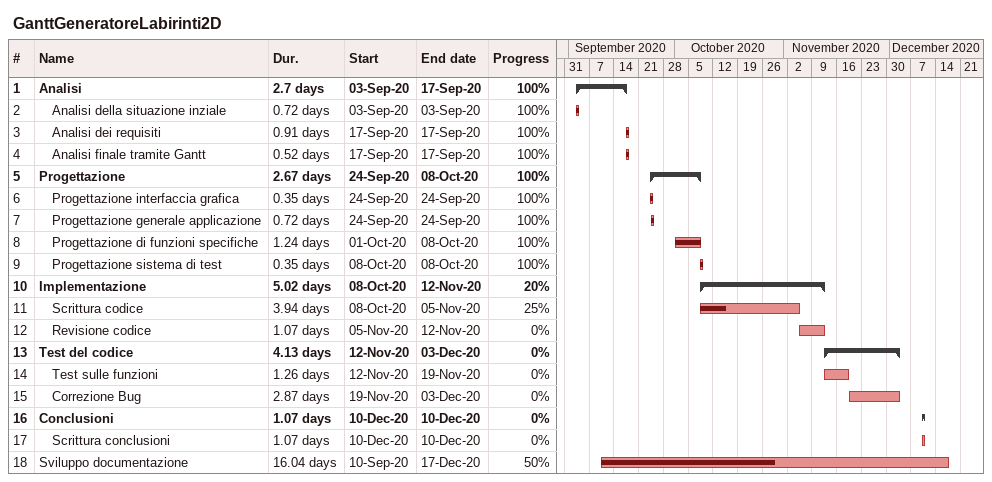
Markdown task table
GanttGeneratoreLabirinti2D

| ID | Level | Task | Duration | Start | Finish | % complete |
|---|---|---|---|---|---|---|
| 1 | 1 | **Analisi** | 2.7d | 2020-09-03 | 2020-09-17 | 100 |
| 2 | 2 | Analisi della situazione inziale | 0.72d | 2020-09-03 | 2020-09-03 | 100 |
| 3 | 2 | Analisi dei requisiti | 0.91d | 2020-09-17 | 2020-09-17 | 100 |
| 4 | 2 | Analisi finale tramite Gantt | 0.52d | 2020-09-17 | 2020-09-17 | 100 |
| 5 | 1 | **Progettazione** | 2.67d | 2020-09-24 | 2020-10-08 | 100 |
| 6 | 2 | Progettazione interfaccia grafica | 0.35d | 2020-09-24 | 2020-09-24 | 100 |
| 7 | 2 | Progettazione generale applicazione | 0.72d | 2020-09-24 | 2020-09-24 | 100 |
| 8 | 2 | Progettazione di funzioni specifiche | 1.24d | 2020-10-01 | 2020-10-08 | 100 |
| 9 | 2 | Progettazione sistema di test | 0.35d | 2020-10-08 | 2020-10-08 | 100 |
| 10 | 1 | **Implementazione** | 5.02d | 2020-10-08 | 2020-11-12 | 20 |
| 11 | 2 | Scrittura codice | 3.94d | 2020-10-08 | 2020-11-05 | 25 |
| 12 | 2 | Revisione codice | 1.07d | 2020-11-05 | 2020-11-12 | 0 |
| 13 | 1 | **Test del codice** | 4.13d | 2020-11-12 | 2020-12-03 | 0 |
| 14 | 2 | Test sulle funzioni | 1.26d | 2020-11-12 | 2020-11-19 | 0 |
| 15 | 2 | Correzione Bug | 2.87d | 2020-11-19 | 2020-12-03 | 0 |
| 16 | 1 | **Conclusioni** | 1.07d | 2020-12-10 | 2020-12-10 | 0 |
| 17 | 2 | Scrittura conclusioni | 1.07d | 2020-12-10 | 2020-12-10 | 0 |
| 18 | 1 | Sviluppo documentazione | 16.04d | 2020-09-10 | 2020-12-17 | 50 |
